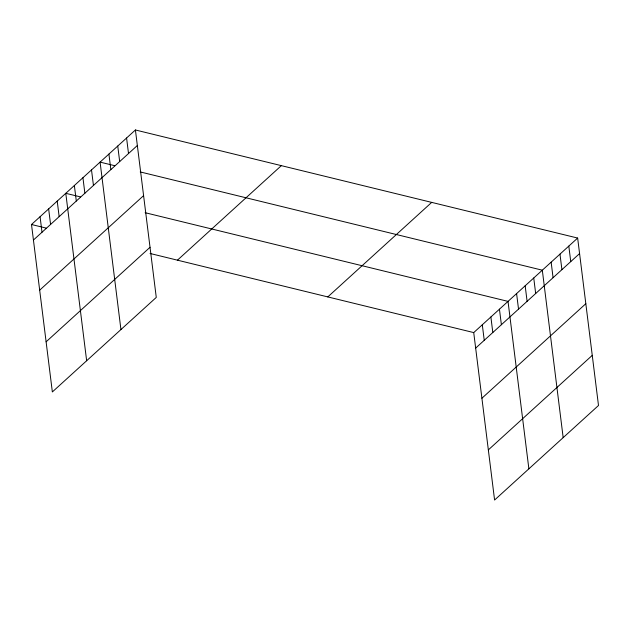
<?xml version="1.0" encoding="UTF-8"?>
<svg xmlns="http://www.w3.org/2000/svg" width="630" height="630" viewBox="0 0 630 630"><rect width="100%" height="100%" fill="white"/><g stroke="black" fill="none" stroke-linecap="round" stroke-linejoin="round"><path stroke-width="0.94" d="M135.411 129.977L156.272 297.415L52.353 391.947L31.5 224.508L135.411 129.977L577.647 238.053L598.5 405.492L494.589 500.023L473.728 332.585L577.647 238.053M33.437 240.038L137.348 145.506M39.682 290.162L143.593 195.639M46.108 341.814L150.027 247.291M177.439 260.174L281.35 165.643M327.797 296.919L431.708 202.387M475.666 348.114L579.576 253.583M481.911 398.239L585.821 303.715M488.344 449.891L592.255 355.367M114.676 165.682L100.083 162.115L120.936 329.561M140.214 171.927L542.312 270.191L563.173 437.637M80.388 196.875L65.788 193.315L86.649 360.754M145.144 212.704L508.024 301.384L528.877 468.83M31.5 224.508L46.092 228.076M150.074 253.48L473.728 332.585M568.811 246.094L570.748 261.623M559.976 254.126L561.913 269.656M551.148 262.159L553.077 277.688M533.744 277.995L535.673 293.525M525.168 285.792L527.105 301.321M516.592 293.588L518.529 309.117M499.448 309.188L501.385 324.718M490.88 316.984L492.81 332.514M482.304 324.781L484.242 340.31M126.583 138.017L128.512 153.547M117.747 146.05L119.684 161.579M108.919 154.082L110.848 169.612M91.507 169.919L93.445 185.448M82.939 177.715L84.869 193.245M74.364 185.511L76.301 201.041M57.22 201.112L59.149 216.641M48.644 208.908L50.581 224.438M40.076 216.704L42.005 232.242"/></g></svg>
